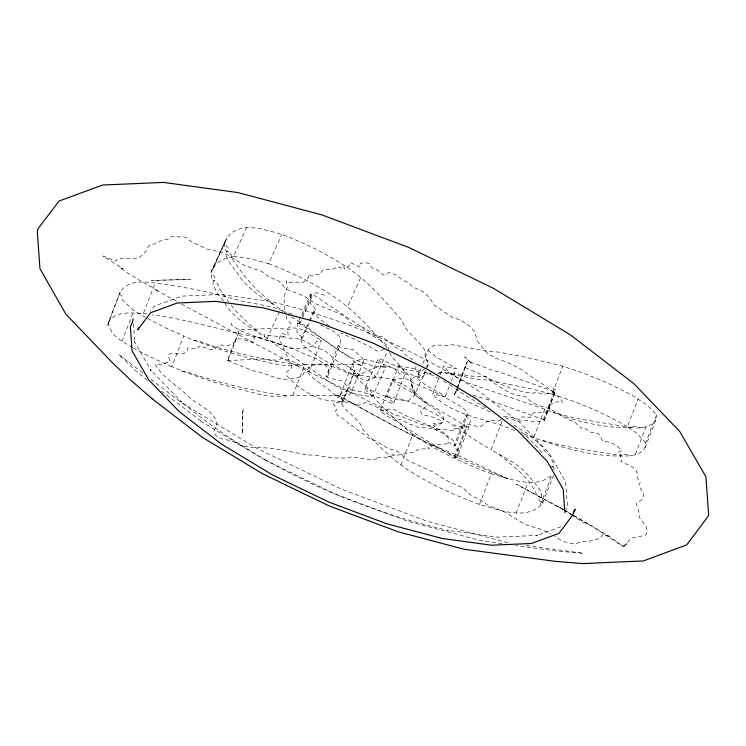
<?xml version="1.0" encoding="UTF-8"?>
<svg xmlns="http://www.w3.org/2000/svg" width="746" height="746" viewBox="0 0 746 746"><rect width="100%" height="100%" fill="white"/><g stroke="black" fill="none" stroke-linecap="round" stroke-linejoin="round"><path stroke-width="0.56" stroke-dasharray="3.73 2.8" d="M324.482 295.313L319.036 293.206L315.8 292.814L310.485 294.539L297.318 323.839L296.983 331.839L297.598 333.509L300.75 335.942L302.139 338.693L300.825 339.682C302.475 347.515 310.392 350.779 316.145 355.264C330.926 365.633 348.373 370.893 363.666 380.246L366.911 380.413L375.956 376.889L387.249 351.786M310.485 294.539L310.15 302.54L310.765 304.219L313.917 306.653L315.306 309.404L310.131 320.911M320.211 324.855C327.494 328.837 337.696 331.028 340.801 339.784L340.092 344.848L339.663 345.752L337.994 345.855L326.058 376.534L327.727 376.432L328.156 375.536L328.855 370.464C322.925 358.127 307.026 356.299 296.059 349.921C281.708 346.06 268.364 339.16 253.687 336.577C219.688 329.918 186.593 319.018 152.156 314.868M231.437 323.018L231.139 324.613L233.097 326.375L242.124 331.448L265.697 340.26C276.216 341.463 285.755 347.934 296.507 348.652C303.398 347.869 312.798 348.904 316.379 341.491L321.377 340.512L309.441 371.191L304.443 372.179C300.862 379.593 291.453 378.548 284.571 379.332C273.81 378.623 264.27 372.142 253.761 370.949L227.344 360.542L239.289 329.853L276.71 328.203L287.956 329.536L291.826 328.874L292.385 328.026C303.258 327.429 312.36 335.486 321.377 340.512M490.075 411.941L455.452 396.079L454.379 394.531L455.843 392.349L467.238 361.782C478.503 363.647 488.322 370.072 499.643 372.086L555.22 391.92L544.123 420.725L534.155 421.928L524.158 420.334L523.272 421.098L518.302 420.968L508.679 419L503.96 417.21M457.522 388.06L467.238 361.782M132.583 347.608C123.939 342.237 111.527 336.66 109.429 326.021L107.825 324.958L108.282 322.701L120.227 292.012C130.149 276.607 153.322 283.032 168.372 284.991C189.018 287.863 209.766 292.227 229.861 297.887C248.455 303.836 268.681 304.256 286.604 312.294M107.825 324.958L120.227 292.012M553.765 469.766L554.054 468.488L553.122 466.949L550.166 465.476M457.065 457.429L458.52 451.572L458.091 450.286L455.06 448.178L453.941 446.024L465.886 415.335L467.416 414.739L465.178 409.824L461.233 406.607L438.741 393.953L414.795 383.547L405.777 378.707L402.327 378.259L392.172 379.956L380.227 410.645C387.5 418.226 398.578 420.502 406.122 428.055L455.2 457.662L457.065 457.429L469.001 426.74L470.456 420.884L470.027 419.597L466.996 417.49L465.886 415.335M544.123 420.725L555.723 390.009L550.259 386.148M416.035 366.65L415.438 368.766L419.317 374.389L412.762 377.924L410.692 378.129L410.832 379.416L410.095 380.274L411.27 381.915L412.715 391.575C420.828 402.56 434.993 406.673 443.637 417.312L443.73 420.138L442.509 422.45L440.103 424.166L431.822 425.77L426.525 425.798L417.947 423.206L401.516 416.436L394.634 415.224L387.92 410.72L292.199 363.507L180.886 303.753M524.233 434.088C556.152 446.136 589.527 456.86 623.936 455.974C632.114 456.31 646.633 453.736 645.719 442.723L656.583 414.795L647.864 405.619L632.366 395.427L607.449 382.903L581.6 372.413L560.638 365.568L525.128 357.157L498.309 352.065L490.057 351.655L451.806 344.661L449.157 345.445L435.617 345.006L433.37 345.827L428.456 349.287L422.609 364.328M645.001 447.908L656.312 418.795L656.583 414.795M121.943 341.332L133.879 310.644L122.792 300.246L121.365 295.332L119.761 294.269M108.282 322.701C114.688 310.439 131.79 313.022 143.307 313.553L155.252 282.865M337.994 345.855L340.931 347.515L353.585 349.911L361.885 357.642L363.731 360.682L351.795 391.37L350.648 393.655L348.55 394.97C332.679 396.107 316.724 394.475 300.75 395.734C285.606 395.044 270.388 398.588 255.524 393.161C226.989 386.568 198.744 378.241 171.813 366.659L183.749 335.97L166.358 328.24L146.524 318.038M227.95 360.514L239.886 329.825M292.936 395.24L304.872 364.552C323.419 364.943 342.041 364.887 360.495 364.281L362.593 362.966L363.731 360.682M328.156 375.536L340.092 344.848M340.474 394.429L352.41 363.74L353.921 362.36L360.822 359.152C375.732 360.327 390.167 366.612 403.689 372.655L405.656 372.431L398.644 365.876L386.708 396.555L393.711 403.12L391.743 403.344C378.231 397.301 363.787 391.007 348.886 389.832L341.985 393.049L340.474 394.429L342.964 402.15L341.584 403.754C346.75 413.582 359.954 418.655 362.854 429.575C377.765 444.849 392.461 460.235 410.71 471.621C432.242 485.226 455.647 495.586 479.454 504.492C499.037 509.695 525.893 521.277 542.454 503.737L553.569 475.165M341.584 403.754L353.52 373.065L354.91 371.461L352.41 363.74M342.964 402.15L354.91 371.461M393.711 403.12L405.656 372.431M438.508 378.94L432.661 393.972L444.616 396.592L445.39 396.275L444.821 395.669L426.908 385.962L418.012 379.089L417.592 377.215L420.94 368.617M401.003 464.917L412.939 434.228C398.812 423.961 387.062 411.298 374.8 398.896C371.9 387.967 358.695 382.894 353.52 373.065M440.187 374.641L443.525 366.053L453.96 368.459L456.254 368.356L437.771 358.033L428.875 351.17L428.456 349.287M445.39 396.275L449.568 385.542M451.237 381.243L456.254 368.356M454.379 394.531L456.468 389.16M456.888 388.088L465.243 366.603L466.716 364.43M455.843 392.349L457.102 389.132M453.941 446.024L455.48 445.427L467.416 414.739M454.417 457.186L466.353 426.498M455.2 457.662L467.136 426.973L418.068 397.366C410.514 389.822 399.436 387.538 392.172 379.956M499.027 454.295C512.8 465.886 528.83 477.226 536.374 494.001L538.22 496.165L541.176 497.638L538.715 497.358L538.985 500.137L542.454 503.737L542.118 499.167L541.176 497.638L541.783 494.719C539.377 486.606 532.569 481.627 528.093 474.941C517.855 463.704 503.96 457.289 491.101 449.689L503.037 419M479.454 504.492L491.39 473.803C510.208 478.531 534.947 489.87 551.872 475.193L539.936 505.881M533.894 437.072L544.757 409.144C572.35 420.604 602.153 428.269 632.067 427.766C640.282 428.568 650.95 427.579 655.865 419.979M438.294 373.364L440.942 372.58L444.075 372.814L479.193 379.583L487.446 379.994L532.485 389.076L551.909 394.28L562.773 366.351M543.461 419.522L554.325 391.603M516.064 513.183L528.009 482.494M645.719 442.723L637 433.538L627.367 426.693L638.231 398.774M635.322 454.361L646.185 426.432M223.614 300.871L217.72 294.232L213.058 284.431L213.104 280.459L211.985 278.519L210.885 272.467L226.616 238.431C239 220.014 264.644 229.777 281.839 234.403C305.991 243.606 329.48 254.945 350.657 269.865C370.501 283.732 385.924 302.158 401.852 320.155C405.572 333.154 419.793 340.204 425.835 352.047L424.838 354.369L428.446 364.374L426.097 369.606M212.843 269.278L226.616 238.431M213.449 267.73C217.245 260.41 226.001 257.939 233.526 256.587L246.693 227.288M233.526 256.587C245.602 256.988 257.314 260.643 268.672 263.692L281.839 234.403M425.229 368.16L421.509 371.555C407.008 371.732 392.676 364.897 379.789 358.779L378.483 358.612L378.017 359.32L385.589 367.228L372.422 396.518C356.812 395.576 341.481 390.578 328.604 381.588C308.424 366.976 287.415 353.278 267.357 338.367L279.582 311.166M297.318 323.839L298.987 323.298L300.405 320.155M302.279 315.968L312.154 293.999L362.342 327.522C369.923 336.204 381.877 338.908 389.123 347.599L387.715 350.741M299.799 323.829L312.966 294.539M300.825 339.682L308.825 321.89M309.292 320.845L313.991 310.383L315.306 309.404M302.139 338.693L309.665 321.955M387.174 347.767C374.539 333.481 362.323 318.999 347.571 306.923L360.728 277.624M372.422 396.518L364.85 388.619L378.017 359.32M364.85 388.619L365.316 387.911L366.622 388.079C379.509 394.196 393.841 401.031 408.342 400.844L414.133 395.706L425.63 370.65M565.309 511.56L567.445 506.077L565.654 481.897L549.27 453.316L519.831 422.581L479.24 391.38C414.748 349.212 343.169 317.88 267.917 300.974L220.387 294.465L181.847 296.115L154.553 306.009L150.058 311.315M428.446 364.374L425.919 367.573M226.01 239.979L210.885 272.467L214.699 276.85L215.417 280.524L213.104 280.459L216.079 282.053L218.149 284.73L219.268 288.469L228.565 301.617M627.6 542.519L629.065 540.29L632.272 537.978L644.936 535.367L646.409 534.024L647.286 531.171L645.812 525.109L643.733 523.403L639.285 517.398L638.874 511.588L636.207 503.289L642.483 499.279L643.91 493.899L638.679 485.655L640.282 482.27L637.345 477.944L636.916 471.948C633.708 465.579 626.286 464.777 620.812 461.364L621.875 459.75L620.569 456.981L621.129 455.806L617.968 452.328L621.651 450.687C618.014 445.949 611.897 441.819 605.724 441.697L603.971 441.846L602.311 440.504L599.057 434.135L594.814 432.456L591.466 432.493L583.605 427.551L582.421 427.467L581.311 428.437L574.355 421.583C564.405 419.131 556.917 411.391 547.452 408.118C539.619 406.001 530.35 402.999 525.361 396.266C510.432 396.471 498.011 385.682 486.271 377.485L486.532 376.646C469.868 377.961 453.671 370.865 436.802 373.336M501.098 419.401L499.708 420.567L489.32 420.511L484.928 422.796L482.27 425.612L480.21 426.572L476.61 426.348L465.97 423.653L463.76 424.371L464.32 427.113L465.14 427.84L454.79 428.39L453.652 429.183L454.715 430.656L434.62 428.819L436.494 430.265C428.344 425.957 418.702 429.948 411.046 424.204L409.955 424.343L402.821 420.474L392.592 417.424L379.416 408.193L365.81 402.458L358.817 405.218C345.743 399.744 331.233 402.896 317.955 397.963C306.037 392.61 294.922 385.141 286.399 375.163L286.893 371.806L292.134 367.508L279.274 339.066L280.794 333.798L282.865 333.676L288.105 335.346L287.676 328.482L291.481 325.676L291.015 323.708L286.706 318.654L285.653 313.59M417.592 377.215L424.754 372.925L430.339 373.047M384.05 349.1L380.078 351.114L376.833 350.956L367.713 345.594L340.997 332.893M560.973 526.685L536.477 535.647L537.726 535.414L497.489 537.148L447.581 530.341L448.346 530.462C351.114 507.951 257.743 465.206 180.681 401.32L181.418 401.926L150.617 369.792L151.224 370.818L134.476 341.677L134.821 342.992L133.441 323.382M503.382 416.8C508.958 415.056 514.19 419.466 519.841 419.187L520.26 417.704L521.902 416.883L530.49 417.546L531.329 414.627L534.239 412.417L547.676 411.997L549.979 410.776L548.431 405.703L548.674 404.435L550.8 404.267L556.814 401.674L561.999 402.588L562.353 401.507C552.348 388.47 536.439 381.234 523.673 370.958C514.581 365.214 504.641 361.008 494.384 357.8L494.272 356.933L488.276 354.518L481.114 346.051L478.046 341.715L473.999 330.879L468.637 325.275L461.187 320.36L451.983 317.171L434.601 305.506L429.22 297.514L424.856 293.281L422.432 291.36L412.482 286.79L408.174 282.464L402.961 280.188L395.529 274.668L391.37 273.073L388.601 272.71L384.628 274.957L383.351 274.966L376.404 269.371L372.263 268.066L369.093 263.543L365.792 262.723L360.738 263.217L359.637 264.476L360.076 267.087L350.769 262.834L348.941 263.981L349.193 266.219L345.351 267.003L343.524 266.574L344.764 268.933L336.67 266.863L334.264 268.849L322.981 270.015L321.554 271.441L320.556 274.052L315.922 274.761L314.252 276.029L311.53 275.945L308.154 274.435L308.825 277.13L303.799 282.081L289.495 282.296L287.182 281.857L286.119 280.878L287.285 287.219C283.545 295.202 283.527 303.976 285.382 312.555M469.001 426.74L463.079 427.486L454.137 424.791M554.987 392.797L545.028 394L535.022 392.415L534.136 393.17C509.658 392.116 488.658 376.777 466.315 368.151L465.243 366.603M431.291 373.681L425.099 374.082L422.301 377.401L419.662 377.644L410.179 374.128L399.436 373.942C389.477 359.507 369.839 368.925 358.061 375.686C342.405 374.128 321.992 354.993 307.492 369.326L307.287 372.04C315.325 382.679 329.228 386.745 336.698 397.721L341.304 396.62C394.802 427.962 450.276 455.666 507.84 478.82L462.268 457.27L432.391 445.036L402.094 430.097L344.13 399.054L334.46 394.569L341.304 396.62L341.519 398.746L342.647 400.21L341.882 400.816L341.994 401.87L339.915 401.805L333.275 403.903L336.987 408.892L336.334 410.542L335.131 410.925L336.735 411.848L337.061 414.962C341.5 418.198 347.235 420.418 349.865 425.528L351.45 425.351L352.97 426.227L369.326 438.601L375.201 440.541L388.218 448.607L395.511 450.472L399.828 452.701L404.91 458.286L408.379 460.739L434.041 472.47L445.558 480.06L463.21 487.996L471.705 496.015L479.883 499.447L487.856 505.21L505.135 512.222L521.305 522.461L526.984 525.156L541.68 529.464L550.921 534.155M380.227 410.645L390.382 408.948L393.841 409.386L402.849 414.235L426.805 424.642L441.231 432.456L449.297 437.296L453.242 440.513L455.48 445.427M304.872 364.552C284.319 368.738 264.196 361.083 244.324 356.858C223.819 350.9 203.35 344.493 183.749 335.97M143.307 313.553L146.813 313.861M227.344 360.542L264.774 358.891L276.011 360.225L279.89 359.563L280.449 358.705C291.313 358.108 300.414 366.165 309.441 371.191M273.54 303.939L272.449 303.892C260.177 296.945 248.8 288.376 239.942 277.288C236.184 269.306 228.313 264.196 226.225 255.132L226.271 251.16L225.152 249.22L224.052 243.168L227.866 247.551L228.584 251.234L226.271 251.16L229.246 252.763L231.316 255.43L232.435 259.17L243.718 275.143L257.137 290.166L269.968 300.974L272.449 303.892L284.86 312.415M385.589 367.228C346.62 365.838 320.137 332.958 288.32 315.092M550.66 466.67L553.122 466.949L553.718 464.031L550.072 456.356L544.683 450.901L542.081 446.378L527.553 433.417L510.963 423.607M398.644 365.876C413.685 367.983 428.586 372.245 441.669 380.143M386.708 396.555C426.926 400.966 457.205 430.712 491.101 449.689M526.154 545.503L583.484 553.318L556.591 551.07L515.617 545.55M501.965 543.685L478.718 540.104L406.99 520.978L335.514 494.197L264.83 459.974M456.375 389.71L458.501 390.111M542.566 440.289C568.144 448.243 595.243 450.78 621.204 455.685L620.495 454.584L625.307 454.445L631.843 455.713M642.707 427.794L636.179 426.525L631.358 426.656L632.067 427.766C606.106 422.861 579.008 420.324 553.429 412.37L553.084 411.848M193.354 340.204L200.721 341.789L209.141 344.745L211.043 346.181L212.312 345.734C240.799 354.294 269.884 361.316 299.388 365.018L298.512 364.346M181.418 370.893L188.785 372.478L197.205 375.425L199.098 376.87L200.376 376.413C228.854 384.983 257.948 392.004 287.443 395.706M359.786 375.126C371.266 377.858 383.351 376.329 394.662 380.46C406.579 385.813 417.685 393.282 426.218 403.26L425.714 406.617L420.483 410.915L422.143 414.627L432.428 417.061L441.613 420.94L441.483 423.122L433.389 423.318L435.739 425.901L432.531 427.393L439.487 429.565L445.511 434.293L448.337 438.415L447.581 441.679L450.565 443.991L446.63 443.805L431.692 445.437L427.794 447.87L429.248 448.831L422.413 448.878L416.343 450.323L414.925 452.132C407.092 452.281 400.285 456.067 392.387 454.892L394.336 455.666L388.498 456.412L389.375 457.242L387.771 457.876L376.842 457.251L378.026 458.203L377.215 458.809C368.468 460.664 360.113 457.485 351.385 456.925C337.164 460.403 322.375 455.079 307.874 454.911C291.378 452.235 275.143 447.656 258.247 447.628C251.421 447.516 244.352 446.779 237.918 444.364C231.018 437.79 217.226 441.94 213.71 431.785L217.207 422.889C212.293 409.34 197.811 405.32 188.151 396.145C177.529 385.645 163.206 378.073 155.606 365.027L156.017 363.824L161.108 364.953L167.197 362.174L169.314 362.043L169.612 360.635L168.344 354.956L170.675 353.651L179.6 353.977L184.02 353.445L187.022 351.04L187.992 347.813L196.468 348.718L198.147 347.832L198.641 346.2C204.255 346.004 209.253 351.002 214.829 349.175L218.662 345.053L228.957 345.323L233.423 342.871L236.193 339.794L238.291 338.759L241.844 339.085L252.251 342.293L254.479 341.528L254.069 338.47L253.286 337.649L263.571 337.239L264.746 336.381L263.767 334.721L283.583 337.155L281.801 335.514C289.644 340.456 299.528 336.241 306.718 342.759L307.809 342.61L314.681 347.058L324.669 350.657L337.267 361.185L350.461 367.825L359.786 375.126L353.8 373.196L350.461 367.825M507.867 542.715L427.505 521.407L341.304 489.115L257.398 448.635L181.492 402.709L150.123 378.604M551.909 394.28C578.281 401.889 603.617 412.958 627.367 426.693M544.757 409.144L467.22 382.689L454.407 376.189L449.922 372.841L443.525 366.053M288.721 312.975L292.945 314.318M514.544 430.61C487.856 418.058 453.204 417.2 432.661 393.972M544.356 419.849L488.779 400.015L472.367 395.016M491.39 473.803C463.984 463.434 436.783 451.489 412.939 434.228M268.672 263.692C296.694 274.481 324.174 287.863 347.571 306.923M573.59 515.402L609.314 536.374L621.204 545.158L590.179 525.137L581.181 521.426L573.068 515.868M171.813 366.659L150.142 356.858L133.571 348.168M609.314 536.374L602.992 534.239L599.849 538.677L594.002 539.61C588.78 542.939 581.777 540.141 576.565 543.554C568.424 544.03 561.029 541.176 554.884 536.206M564.806 510.245L516.307 484.229L564.909 510.562M145.517 317.479L133.879 310.644M572.49 515.029L565.822 511.113M573.478 515.589L590.179 525.137M565.776 510.814L572.611 514.824M443.46 381.169L452.244 386.391M161.397 391.09L202.996 422.553M200.59 421.108L265.94 460.627M267.357 338.367C251.663 328.221 233.386 318.915 224.182 301.822M176.485 301.151L155.895 289.998L155.373 289.672L157.676 290.632L151.652 286.968C142.244 282.025 129.496 274.528 119.77 267.572L123.211 268.849L103.069 256.027L116.124 261.221L117.15 259.459L120.47 258.34L135.903 258.815L139.371 257.668L145.535 251.906L148.51 245.994L154.31 244.017L157.369 241.741L168.456 238.99L171.58 236.678L183.675 236.948L186.864 237.927L190.454 241.2L206.884 249.117L221.702 252.344L227.465 254.862L243.97 265.184L261.454 271.385L269.623 277.372L277.904 280.44L281.494 283.247L284.151 287.014L286.669 289.131L304.564 296.404L316.323 304.135L342.358 314.961L345.902 317.498L351.17 323.661L355.562 325.797L362.901 327.065C368.944 330.739 374.837 336.12 382.111 336.726L398.868 349.66L400.425 350.527L402.001 350.079C404.453 355.609 410.496 357.959 415.149 361.297M558.94 506.804L562.792 509.192M563.752 509.788L572.163 515.253M485.982 408.053L459.723 391.743L453.214 386.969M298.987 323.298L349.175 356.821C356.756 365.493 368.71 368.207 375.956 376.889M329.312 325.965C323.559 321.489 315.642 318.225 313.991 310.383M142.738 372.925L118.754 354.49L136.341 371.266L147.615 380.497M520.96 431.673L525.464 435.216L537.745 447.591L541.978 453.102M326.058 376.534L328.986 378.203L341.64 380.6L349.949 388.321L351.795 391.37M231.297 305.273C239.168 316.062 249.938 323.978 259.282 333.192M389.384 352.485C395.697 363.143 406.467 370.65 412.669 381.346L411.671 383.658L415.28 393.664M411.559 384.507L415.196 394.774M242.347 416.361L242.329 434.116L243.121 408.603L242.347 416.361M178.331 279.666L151.457 280.431L190.463 279.489L178.331 279.666M470.269 362.062L464.646 356.858L472.143 363.917L470.269 362.062"/><path stroke-width="1.12" d="M133.114 318.775L132.685 321.554L130.364 326.701L132.07 350.844L148.706 379.779L179.152 411.54L221.32 443.963L272.355 474.838L328.762 502.049L386.717 523.757L442.247 538.481L491.577 545.214L531.348 543.489L558.857 533.446L572.21 515.738L575.278 509.387L573.273 512.045M138.653 327.792L137.73 329.853L150.645 312.742L177.231 303.025L215.678 301.365L263.366 307.874L317.05 322.104L373.056 343.085L427.589 369.401L476.918 399.241L517.696 430.582L547.126 461.28L563.202 489.255L564.843 512.595M626.416 543.899L623.665 546.305L622.024 545.54M151.783 398.485L202.175 437.221L262.732 473.85L329.499 506.068L398.084 531.758L464.012 549.242L554.921 561.29L582.505 563.594L643.341 560.936L686.73 544.906L708.7 515.477L705.903 476.815L679.765 431.524L633.923 383.696L570.41 334.879L493.376 288.273L408.677 247.411L321.675 214.82L237.741 192.543L163.449 182.406L102.603 185.036L59.158 201.01L38.102 228.565L37.309 231.568L39.948 268.653L65.834 314.113L111.975 362.276L130.009 379.49L152.193 398.793"/></g></svg>
